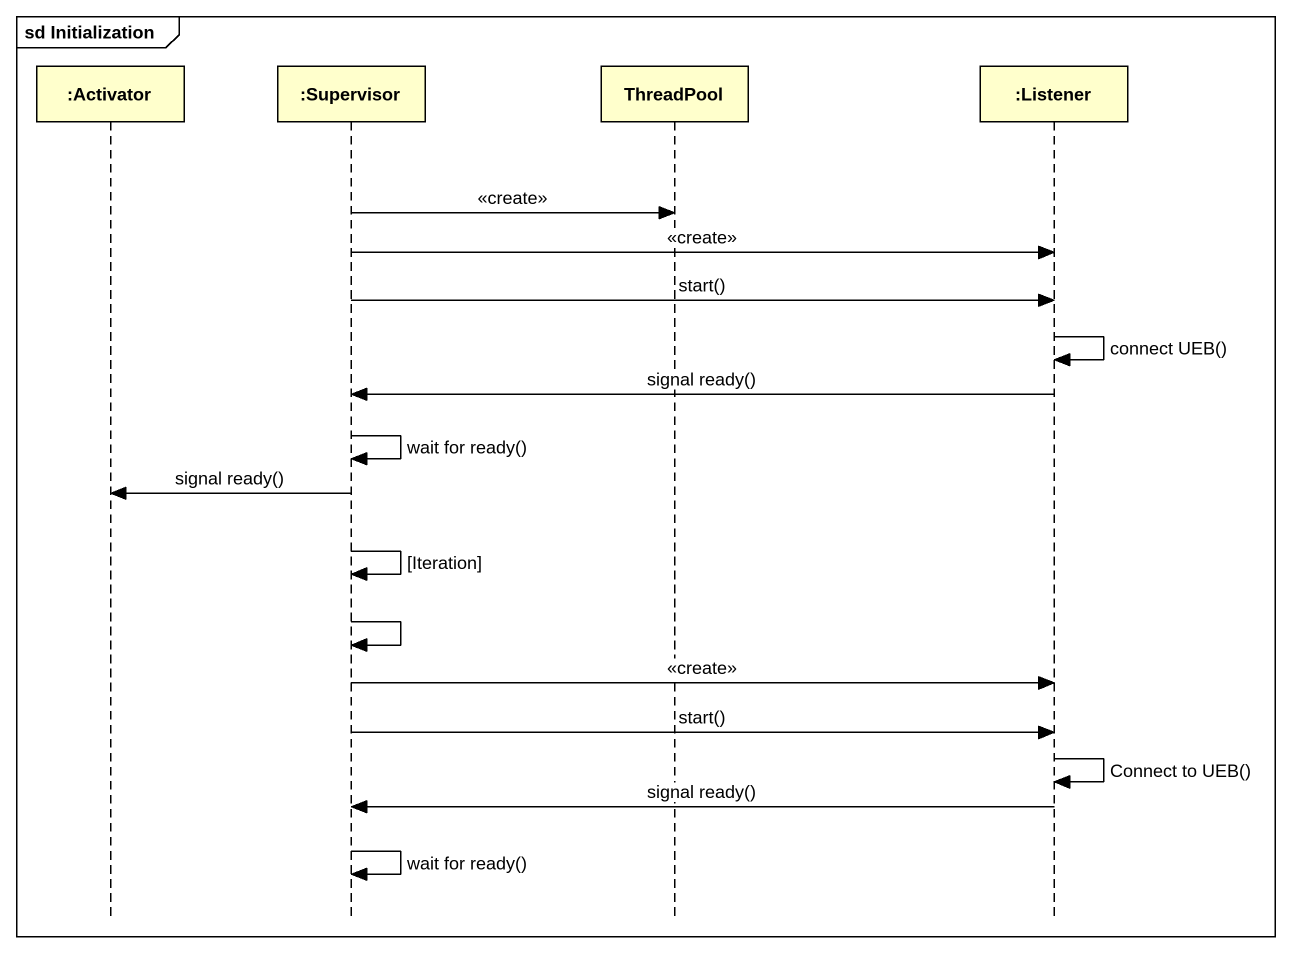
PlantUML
@startuml
mainframe sd Initialization
hide footbox
participant ":Activator" as Activator
participant ":Supervisor" as Supervisor
participant ThreadPool
participant ":Listener" as Listener

Supervisor -> ThreadPool : <<create>>
Supervisor -> Listener : <<create>>
Supervisor -> Listener : start()
Listener -> Listener : connect UEB()
Listener -> Supervisor : signal ready()
Supervisor -> Supervisor : wait for ready()
Supervisor -> Activator : signal ready()
Supervisor -> Supervisor : [Iteration]
Supervisor -> Supervisor
Supervisor -> Listener : <<create>>
Supervisor -> Listener : start()
Listener -> Listener : Connect to UEB()
Listener -> Supervisor : signal ready()
Supervisor -> Supervisor : wait for ready()
@enduml
